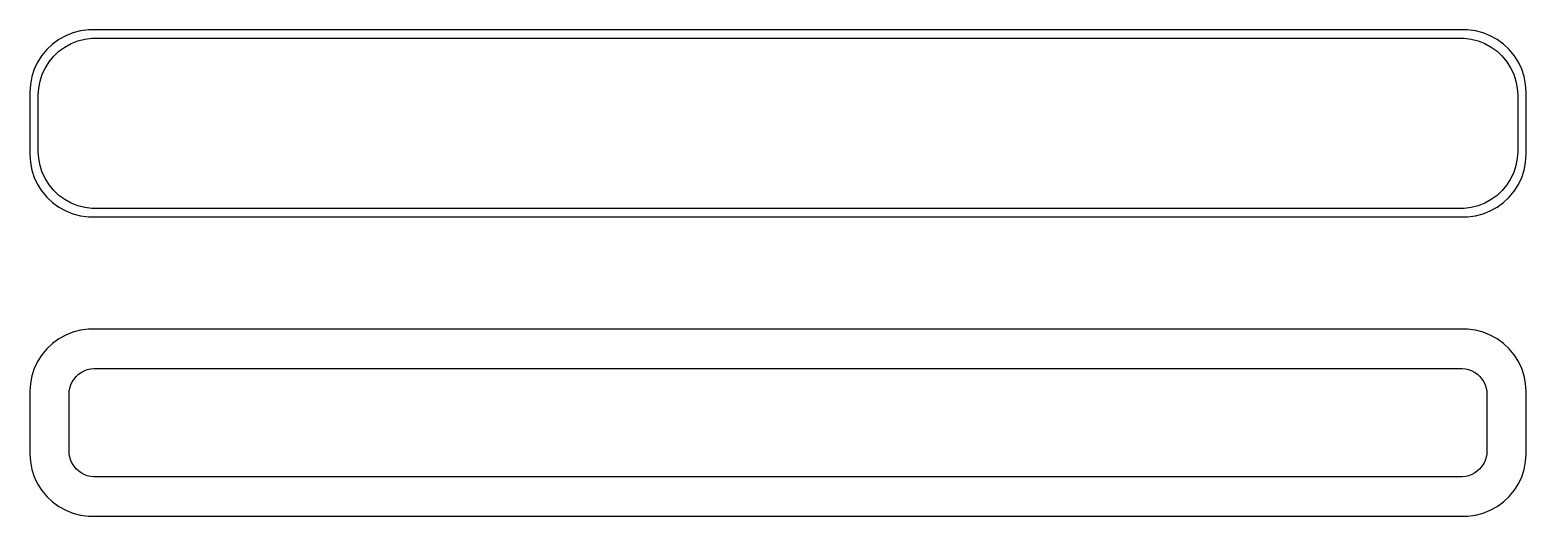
# Model space of a CAD drawing. Header units: metres. Extents: x -60 to 60, y 41 to 79.
import ezdxf

# ---------------------------------------------------------------- set-up
doc = ezdxf.new("R2010")
doc.units = ezdxf.units.M

msp = doc.modelspace()

# ---------------------------------------------------------------- linework, layer by layer
for p, q in [((-56.5451, 79.2553), (-57.1289, 79.0241)), ((-55.9369, 79.4114), (-56.5451, 79.2553)), ((-55.3139, 79.4901), (-55.9369, 79.4114)), ((55.3139, 79.4901), (-55.3139, 79.4901)), ((55.9369, 79.4114), (55.3139, 79.4901)), ((56.5451, 79.2553), (55.9369, 79.4114)), ((57.1289, 79.0241), (56.5451, 79.2553)), ((-58.1871, 78.3526), (-58.6448, 77.9227)), ((-57.6791, 78.7216), (-58.1871, 78.3526)), ((-57.1289, 79.0241), (-57.6791, 78.7216)), ((-57.6684, 77.7777), (-57.2032, 78.1157)), ((-57.2032, 78.1157), (-56.6994, 78.3927)), ((-56.6994, 78.3927), (-56.1648, 78.6044)), ((-56.1648, 78.6044), (-55.6079, 78.7473)), ((-55.6079, 78.7473), (-55.0375, 78.8194)), ((-55.0375, 78.8194), (55.0375, 78.8194)), ((55.0375, 78.8194), (55.6079, 78.7473)), ((55.6079, 78.7473), (56.1648, 78.6044)), ((56.1648, 78.6044), (56.6994, 78.3927)), ((56.6994, 78.3927), (57.2032, 78.1157)), ((57.6791, 78.7216), (57.1289, 79.0241)), ((57.2032, 78.1157), (57.6684, 77.7777)), ((58.1871, 78.3526), (57.6791, 78.7216)), ((58.6448, 77.9227), (58.1871, 78.3526)), ((-59.3815, 76.9088), (-59.6489, 76.3406)), ((-59.0451, 77.4389), (-59.3815, 76.9088)), ((-58.6448, 77.9227), (-59.0451, 77.4389)), ((-58.7621, 76.4557), (-58.454, 76.9411)), ((-58.454, 76.9411), (-58.0875, 77.3842)), ((-58.0875, 77.3842), (-57.6684, 77.7777)), ((57.6684, 77.7777), (58.0875, 77.3842)), ((58.0875, 77.3842), (58.454, 76.9411)), ((58.454, 76.9411), (58.7621, 76.4557)), ((59.0451, 77.4389), (58.6448, 77.9227)), ((59.3815, 76.9088), (59.0451, 77.4389)), ((59.6489, 76.3406), (59.3815, 76.9088)), ((-59.8429, 75.7434), (-59.9606, 75.1267)), ((-59.6489, 76.3406), (-59.8429, 75.7434)), ((-59.1846, 75.3886), (-59.0069, 75.9354)), ((-59.0069, 75.9354), (-58.7621, 76.4557)), ((58.7621, 76.4557), (59.0069, 75.9354)), ((59.0069, 75.9354), (59.1846, 75.3886)), ((59.8429, 75.7434), (59.6489, 76.3406)), ((59.9606, 75.1267), (59.8429, 75.7434)), ((-59.9606, 75.1267), (-60, 74.5)), ((-60, 74.5), (-60, 69.5)), ((-59.3284, 74.25), (-59.2923, 74.8238)), ((-59.2923, 74.8238), (-59.1846, 75.3886)), ((59.1846, 75.3886), (59.2923, 74.8238)), ((59.2923, 74.8238), (59.3284, 74.25)), ((60, 74.5), (59.9606, 75.1267)), ((60, 69.5), (60, 74.5)), ((-59.3284, 69.75), (-59.3284, 74.25)), ((59.3284, 74.25), (59.3284, 69.75)), ((-59.2923, 69.1762), (-59.3284, 69.75)), ((59.3284, 69.75), (59.2923, 69.1762)), ((-60, 69.5), (-59.9606, 68.8733)), ((-59.9606, 68.8733), (-59.8429, 68.2566)), ((-59.1846, 68.6114), (-59.2923, 69.1762)), ((-59.0069, 68.0646), (-59.1846, 68.6114)), ((59.1846, 68.6114), (59.0069, 68.0646)), ((59.2923, 69.1762), (59.1846, 68.6114)), ((59.8429, 68.2566), (59.9606, 68.8733)), ((59.9606, 68.8733), (60, 69.5)), ((-59.8429, 68.2566), (-59.6489, 67.6594)), ((-59.6489, 67.6594), (-59.3815, 67.0912)), ((-58.7621, 67.5443), (-59.0069, 68.0646)), ((-58.454, 67.0589), (-58.7621, 67.5443)), ((58.7621, 67.5443), (58.454, 67.0589)), ((59.0069, 68.0646), (58.7621, 67.5443)), ((59.3815, 67.0912), (59.6489, 67.6594)), ((59.6489, 67.6594), (59.8429, 68.2566)), ((-59.3815, 67.0912), (-59.0451, 66.5611)), ((-59.0451, 66.5611), (-58.6448, 66.0773)), ((-58.6448, 66.0773), (-58.1871, 65.6474)), ((-58.0875, 66.6158), (-58.454, 67.0589)), ((-57.6684, 66.2223), (-58.0875, 66.6158)), ((-57.2032, 65.8843), (-57.6684, 66.2223)), ((57.6684, 66.2223), (57.2032, 65.8843)), ((58.0875, 66.6158), (57.6684, 66.2223)), ((58.454, 67.0589), (58.0875, 66.6158)), ((58.1871, 65.6474), (58.6448, 66.0773)), ((58.6448, 66.0773), (59.0451, 66.5611)), ((59.0451, 66.5611), (59.3815, 67.0912)), ((-58.1871, 65.6474), (-57.6791, 65.2784)), ((-57.6791, 65.2784), (-57.1289, 64.9759)), ((-56.6994, 65.6073), (-57.2032, 65.8843)), ((-57.1289, 64.9759), (-56.5451, 64.7447)), ((-56.1648, 65.3956), (-56.6994, 65.6073)), ((-55.6079, 65.2527), (-56.1648, 65.3956)), ((-55.0375, 65.1806), (-55.6079, 65.2527)), ((55.0375, 65.1806), (-55.0375, 65.1806)), ((55.6079, 65.2527), (55.0375, 65.1806)), ((56.1648, 65.3956), (55.6079, 65.2527)), ((56.6994, 65.6073), (56.1648, 65.3956)), ((56.5451, 64.7447), (57.1289, 64.9759)), ((57.2032, 65.8843), (56.6994, 65.6073)), ((57.1289, 64.9759), (57.6791, 65.2784)), ((57.6791, 65.2784), (58.1871, 65.6474)), ((-56.5451, 64.7447), (-55.9369, 64.5886)), ((-55.9369, 64.5886), (-55.3139, 64.5099)), ((-55.3139, 64.5099), (55.3139, 64.5099)), ((55.3139, 64.5099), (55.9369, 64.5886)), ((55.9369, 64.5886), (56.5451, 64.7447)), ((-56.5451, 55.2553), (-57.1289, 55.0241)), ((-55.9369, 55.4114), (-56.5451, 55.2553)), ((-55.3139, 55.4901), (-55.9369, 55.4114)), ((55.3139, 55.4901), (-55.3139, 55.4901)), ((55.9369, 55.4114), (55.3139, 55.4901)), ((56.5451, 55.2553), (55.9369, 55.4114)), ((57.1289, 55.0241), (56.5451, 55.2553)), ((-58.1871, 54.3526), (-58.6448, 53.9227)), ((-57.6791, 54.7216), (-58.1871, 54.3526)), ((-57.1289, 55.0241), (-57.6791, 54.7216)), ((57.6791, 54.7216), (57.1289, 55.0241)), ((58.1871, 54.3526), (57.6791, 54.7216)), ((58.6448, 53.9227), (58.1871, 54.3526)), ((-59.3815, 52.9088), (-59.6489, 52.3406)), ((-59.0451, 53.4389), (-59.3815, 52.9088)), ((-58.6448, 53.9227), (-59.0451, 53.4389)), ((59.0451, 53.4389), (58.6448, 53.9227)), ((59.3815, 52.9088), (59.0451, 53.4389)), ((59.6489, 52.3406), (59.3815, 52.9088)), ((-59.8429, 51.7434), (-59.9606, 51.1267)), ((-59.6489, 52.3406), (-59.8429, 51.7434)), ((-56.4567, 51.49), (-56.2879, 51.6941)), ((-56.2879, 51.6941), (-56.0947, 51.8755)), ((-56.0947, 51.8755), (-55.8804, 52.0312)), ((-55.8804, 52.0312), (-55.6482, 52.1588)), ((-55.6482, 52.1588), (-55.4019, 52.2564)), ((-55.4019, 52.2564), (-55.1453, 52.3223)), ((-55.1453, 52.3223), (-54.8825, 52.3555)), ((-54.8825, 52.3555), (54.8825, 52.3555)), ((54.8825, 52.3555), (55.1453, 52.3223)), ((55.1453, 52.3223), (55.4019, 52.2564)), ((55.4019, 52.2564), (55.6482, 52.1588)), ((55.6482, 52.1588), (55.8804, 52.0312)), ((55.8804, 52.0312), (56.0947, 51.8755)), ((56.0947, 51.8755), (56.2879, 51.6941)), ((56.2879, 51.6941), (56.4567, 51.49)), ((59.8429, 51.7434), (59.6489, 52.3406)), ((59.9606, 51.1267), (59.8429, 51.7434)), ((-59.9606, 51.1267), (-60, 50.5)), ((-60, 50.5), (-60, 45.5)), ((-56.8596, 50.25), (-56.843, 50.5144)), ((-56.843, 50.5144), (-56.7934, 50.7746)), ((-56.7934, 50.7746), (-56.7115, 51.0266)), ((-56.7115, 51.0266), (-56.5987, 51.2663)), ((-56.5987, 51.2663), (-56.4567, 51.49)), ((56.4567, 51.49), (56.5987, 51.2663)), ((56.5987, 51.2663), (56.7115, 51.0266)), ((56.7115, 51.0266), (56.7934, 50.7746)), ((56.7934, 50.7746), (56.843, 50.5144)), ((56.843, 50.5144), (56.8596, 50.25)), ((60, 50.5), (59.9606, 51.1267)), ((60, 45.5), (60, 50.5)), ((-56.8596, 45.75), (-56.8596, 50.25)), ((56.8596, 50.25), (56.8596, 45.75)), ((-56.843, 45.4856), (-56.8596, 45.75)), ((56.8596, 45.75), (56.843, 45.4856)), ((-60, 45.5), (-59.9606, 44.8733)), ((-59.9606, 44.8733), (-59.8429, 44.2566)), ((-56.7934, 45.2254), (-56.843, 45.4856)), ((-56.7115, 44.9734), (-56.7934, 45.2254)), ((-56.5987, 44.7337), (-56.7115, 44.9734)), ((-56.4567, 44.51), (-56.5987, 44.7337)), ((-56.2879, 44.3059), (-56.4567, 44.51)), ((56.4567, 44.51), (56.2879, 44.3059)), ((56.5987, 44.7337), (56.4567, 44.51)), ((56.7115, 44.9734), (56.5987, 44.7337)), ((56.7934, 45.2254), (56.7115, 44.9734)), ((56.843, 45.4856), (56.7934, 45.2254)), ((59.8429, 44.2566), (59.9606, 44.8733)), ((59.9606, 44.8733), (60, 45.5)), ((-59.8429, 44.2566), (-59.6489, 43.6594)), ((-59.6489, 43.6594), (-59.3815, 43.0912)), ((-56.0947, 44.1245), (-56.2879, 44.3059)), ((-55.8804, 43.9688), (-56.0947, 44.1245)), ((-55.6482, 43.8412), (-55.8804, 43.9688)), ((-55.4019, 43.7436), (-55.6482, 43.8412)), ((-55.1453, 43.6777), (-55.4019, 43.7436)), ((-54.8825, 43.6445), (-55.1453, 43.6777)), ((54.8825, 43.6445), (-54.8825, 43.6445)), ((55.1453, 43.6777), (54.8825, 43.6445)), ((55.4019, 43.7436), (55.1453, 43.6777)), ((55.6482, 43.8412), (55.4019, 43.7436)), ((55.8804, 43.9688), (55.6482, 43.8412)), ((56.0947, 44.1245), (55.8804, 43.9688)), ((56.2879, 44.3059), (56.0947, 44.1245)), ((59.3815, 43.0912), (59.6489, 43.6594)), ((59.6489, 43.6594), (59.8429, 44.2566)), ((-59.3815, 43.0912), (-59.0451, 42.5611)), ((-59.0451, 42.5611), (-58.6448, 42.0773)), ((-58.6448, 42.0773), (-58.1871, 41.6474)), ((58.1871, 41.6474), (58.6448, 42.0773)), ((58.6448, 42.0773), (59.0451, 42.5611)), ((59.0451, 42.5611), (59.3815, 43.0912)), ((-58.1871, 41.6474), (-57.6791, 41.2784)), ((-57.6791, 41.2784), (-57.1289, 40.9759)), ((-57.1289, 40.9759), (-56.5451, 40.7447)), ((56.5451, 40.7447), (57.1289, 40.9759)), ((57.1289, 40.9759), (57.6791, 41.2784)), ((57.6791, 41.2784), (58.1871, 41.6474)), ((-56.5451, 40.7447), (-55.9369, 40.5886)), ((-55.9369, 40.5886), (-55.3139, 40.5099)), ((-55.3139, 40.5099), (55.3139, 40.5099)), ((55.3139, 40.5099), (55.9369, 40.5886)), ((55.9369, 40.5886), (56.5451, 40.7447))]:
    msp.add_line(p, q)

doc.saveas('drawing.dxf')
